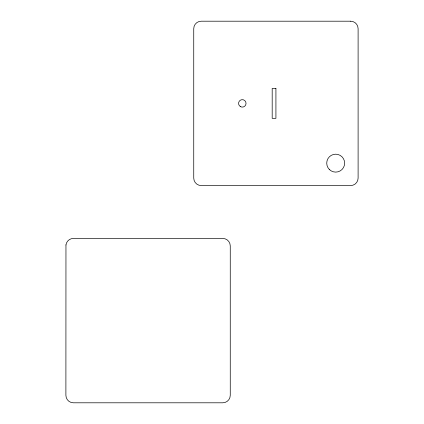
<?xml version="1.0" encoding="UTF-8"?>
<svg xmlns="http://www.w3.org/2000/svg" width="424" height="424" viewBox="0 0 424 424"><rect width="100%" height="100%" fill="white"/><g stroke="black" fill="none" stroke-linecap="round" stroke-linejoin="round"><path stroke-width="0.64" d="M65.959 244.934L65.895 395.327A7.473 7.473 0 0 0 73.368 402.8L222.786 402.8A7.473 7.473 0 0 0 230.258 395.327L230.258 245.909A7.473 7.473 0 0 0 222.786 238.442L73.368 238.442C69.727 238.378 66.372 241.32 65.959 244.934M350.632 21.2L201.214 21.2A7.473 7.473 0 0 0 193.742 28.673L193.742 178.091A7.473 7.473 0 0 0 201.214 185.558L350.632 185.558A7.473 7.473 0 0 0 358.105 178.091L358.105 28.673A7.473 7.473 0 0 0 350.632 21.2M275.923 88.436L272.187 88.436L272.187 118.323L275.923 118.323L275.923 88.436M329.353 169.489A8.968 8.968 0 0 0 344.352 165.466A8.968 8.968 0 0 0 333.37 154.49A8.968 8.968 0 0 0 329.353 169.489M240.44 106.615A3.736 3.736 0 0 0 246.042 103.382A3.736 3.736 0 0 0 240.44 100.144A3.736 3.736 0 0 0 240.44 106.615"/></g></svg>
